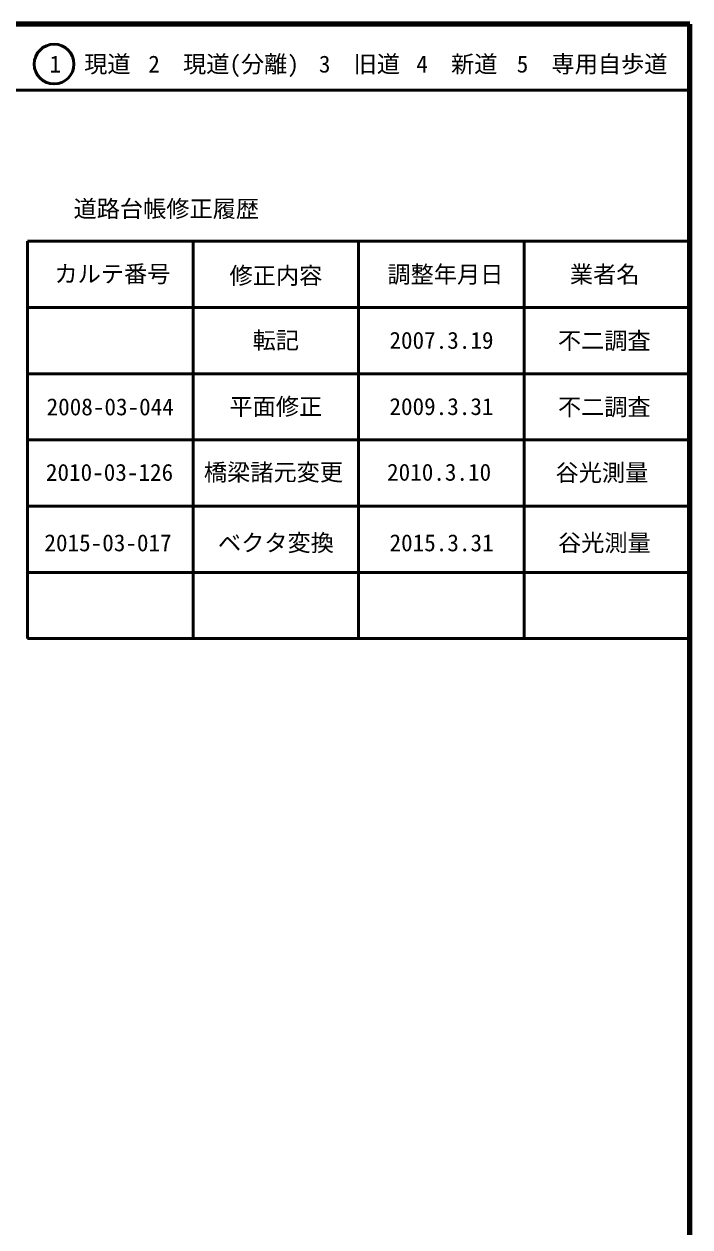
# Model space of a CAD drawing. Units: millimetres on the paper, enlarged 1000 times. Extents: x 40000 to 680000, y 20000 to 380000.
# Drawn here: x 579500 to 680000, y 198357 to 380000 of the extents above; entities that cross this region are included whole.
import ezdxf
from ezdxf.enums import TextEntityAlignment as Align

# ---------------------------------------------------------------- set-up
doc = ezdxf.new("R2010")
doc.units = ezdxf.units.MM
doc.header["$LTSCALE"] = 1000
for name, color, linetype, lineweight in [('M-TTL', 2, 'Continuous', 140), ('M-TTL-FRAM', 2, 'Continuous', 50), ('M-TTL-LINE', 7, 'Continuous', 50)]:
    doc.layers.add(name, color=color, linetype=linetype, lineweight=lineweight)
doc.layers.add('M-TTL-TXT', color=7, linetype='Continuous')
doc.styles.add('ＭＳ ゴシック', font='')
doc.styles.get('ＭＳ ゴシック').set_extended_font_data('MS Gothic')

msp = doc.modelspace()

# ---------------------------------------------------------------- linework, layer by layer
at = {"layer": 'M-TTL'}
for p, q in [((680000, 380000), (40000, 380000)), ((680000, 20000), (680000, 380000))]:
    msp.add_line(p, q, dxfattribs=at)
at = {"layer": 'M-TTL-FRAM'}
for p, q in [((580000, 347197), (580000, 287197)), ((580000, 347197), (680000, 347197)), ((580000, 287197), (680000, 287197))]:
    msp.add_line(p, q, dxfattribs=at)
at = {"layer": 'M-TTL-LINE'}
for p, q in [((40000, 370000), (680000, 370000)), ((605000, 347197), (605000, 287197)), ((630000, 347197), (630000, 287197)), ((655000, 347197), (655000, 287197)), ((580000, 337197), (680000, 337197)), ((580000, 327197), (680000, 327197)), ((580000, 317197), (680000, 317197)), ((580000, 307197), (680000, 307197)), ((580000, 297197), (680000, 297197))]:
    msp.add_line(p, q, dxfattribs=at)
msp.add_circle((584031, 373958), 3000, dxfattribs=at)

# ---------------------------------------------------------------- texts
at = {"layer": 'M-TTL-TXT', "style": 'ＭＳ ゴシック'}
for s, p in [('1\u3000現道', (589448, 373958)), ('2\u3000現道(分離)', (609619, 373958)), ('3\u3000旧道', (630121, 373958)), ('4\u3000新道', (644824, 373958)), ('5\u3000専用自歩道', (665228, 373958)), ('道路台帳修正履歴', (600968, 352113)), ('カルテ番号', (592839, 342277)), ('修正内容', (617509, 342023)), ('調整年月日', (643089, 342197)), ('業者名', (667134, 342197)), ('転記', (617500, 332245)), ('2007.3.19', (642500, 332245)), ('不二調査', (667077, 332189)), ('2008-03-044', (592500, 322197)), ('平面修正', (617500, 322245)), ('2009.3.31', (642500, 322245)), ('不二調査', (667077, 322189)), ('2010-03-126', (592397, 312303)), ('橋梁諸元変更', (617142, 312325)), ('2010.3.10', (642142, 312325)), ('谷光測量', (666719, 312268)), ('2015-03-017', (592171, 301668)), ('ベクタ変換', (617514, 301668)), ('2015.3.31', (642514, 301668)), ('谷光測量', (667091, 301668))]:
    msp.add_text(s, height=2566, dxfattribs=at).set_placement(p, align=Align.MIDDLE_CENTER)

doc.saveas('drawing.dxf')
